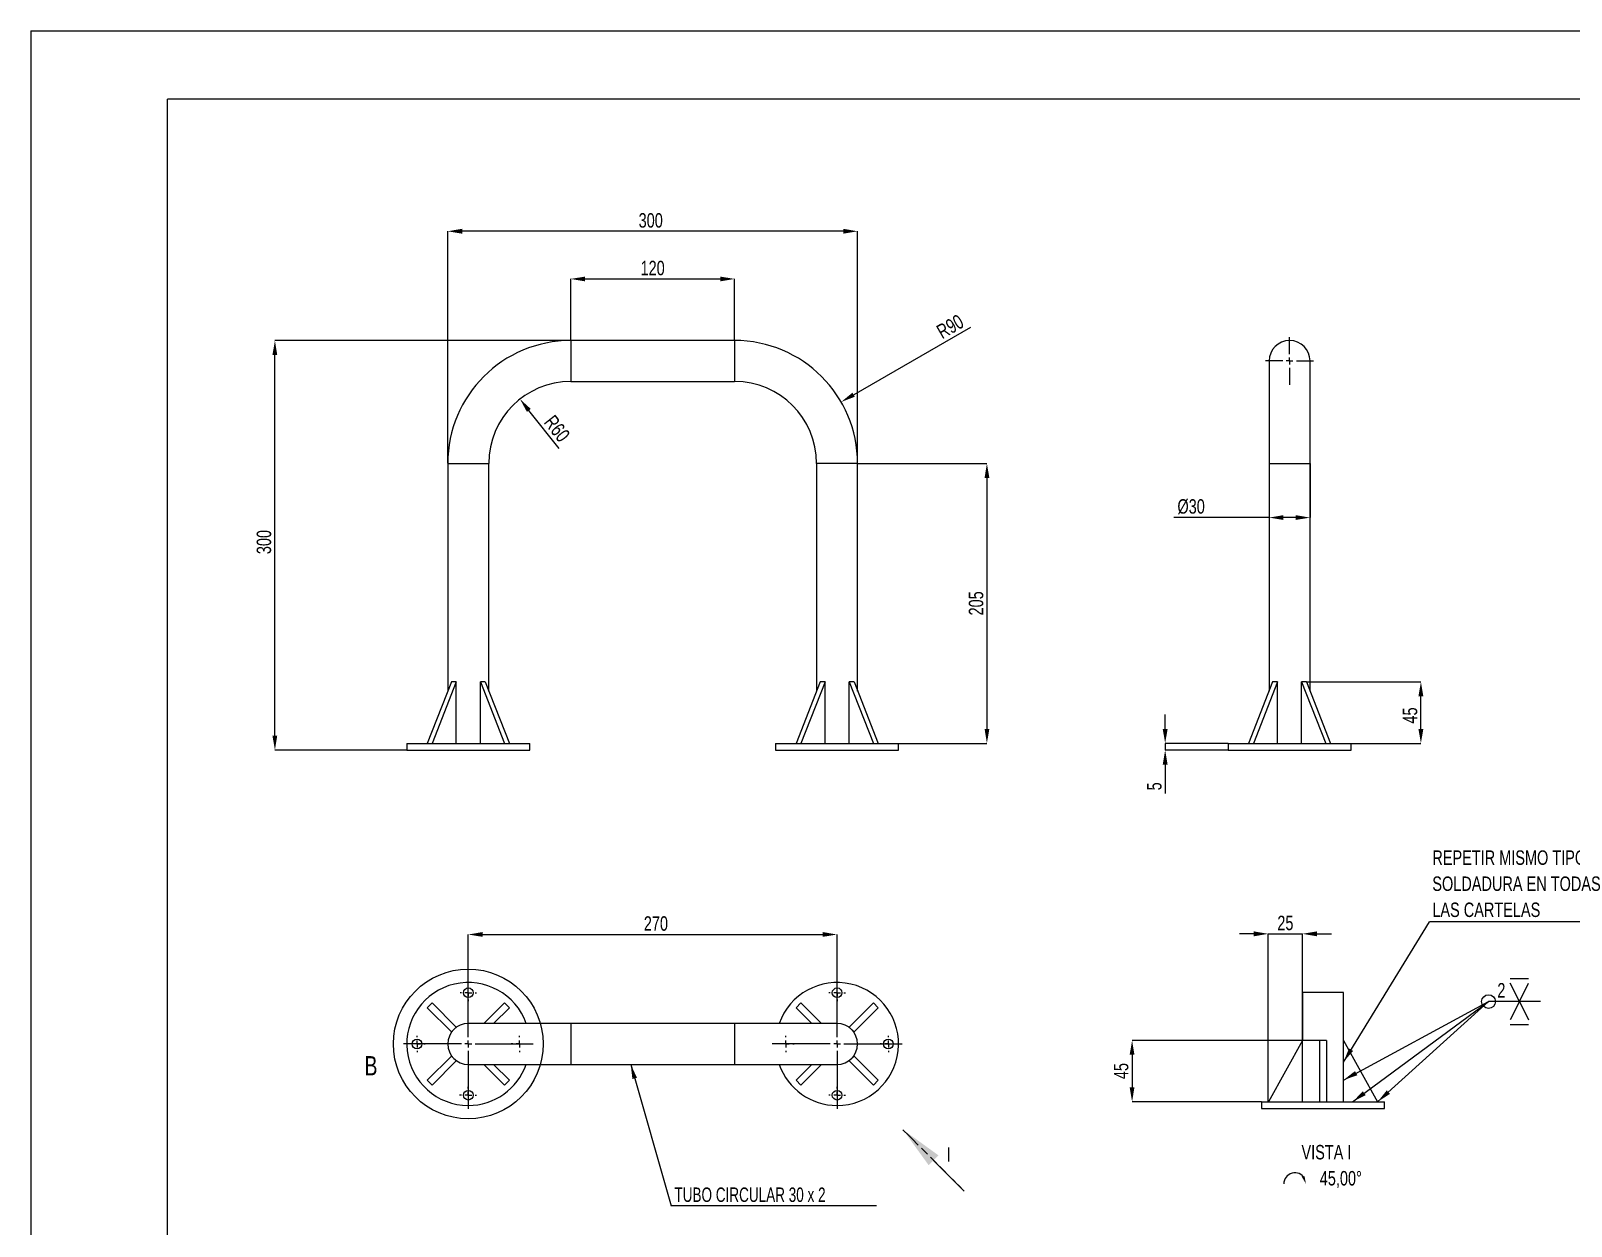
# Model space of a CAD drawing. Extents: x 0 to 14130, y 0 to 4063.
# Drawn here: x 0 to 1128, y 610 to 1485 of the extents above; entities that cross this region are included whole.
import ezdxf

# ---------------------------------------------------------------- set-up
doc = ezdxf.new("R2010")
doc.units = 0
doc.header["$LTSCALE"] = 5
doc.header["$PDSIZE"] = -1
doc.linetypes.add('HIDDEN', pattern=[1.905, 1.27, -0.635])
doc.linetypes.add('PHANTOM', pattern=[12.7, 6.35, -1.27, 1.27, -1.27, 1.27, -1.27])
doc.layers.get('0').update_dxf_attribs({"linetype": 'CONTINUOUS'})
doc.layers.get('Defpoints').update_dxf_attribs({"linetype": 'CONTINUOUS'})
doc.layers.add('FORMATO', color=7, linetype='CONTINUOUS')
doc.styles.add('SLDTEXTSTYLE1', font='TXT', dxfattribs={"width": 0.75})
doc.styles.add('SLDTEXTSTYLE3', font='TXT', dxfattribs={"width": 0.7})
doc.dimstyles.new('SLDDIMSTYLE0', dxfattribs={"dimtxt": 10.583333, "dimasz": 10.583333, "dimexe": 0, "dimexo": 0.0625, "dimgap": 2.645833, "dimtad": 1, "dimdec": 1, "dimrnd": 1e-09, "dimzin": 12, "dimdsep": 46, "dimtxsty": 'SLDTEXTSTYLE1', "dimsah": 1, "dimcen": 0, "dimadec": 0, "dimazin": 0, "dimtfac": 1, "dimtdec": 1, "dimtofl": 0, "dimtmove": 0, "dimatfit": 3, "dimfxl": 1, "dimtolj": 1, "dimtzin": 12, "dimarcsym": 0})
doc.dimstyles.new('SLDDIMSTYLE1', dxfattribs={"dimtxt": 10.583333, "dimasz": 10.583333, "dimexe": 0, "dimexo": 0.0625, "dimgap": 2.645833, "dimtad": 1, "dimdec": 1, "dimrnd": 1e-09, "dimzin": 12, "dimdsep": 46, "dimtxsty": 'SLDTEXTSTYLE1', "dimsah": 1, "dimcen": 0.09, "dimadec": 0, "dimazin": 0, "dimtfac": 1, "dimtdec": 1, "dimtofl": 0, "dimtmove": 0, "dimatfit": 3, "dimfxl": 1, "dimtolj": 1, "dimtzin": 12, "dimarcsym": 0})
doc.dimstyles.new('SLDDIMSTYLE2', dxfattribs={"dimtxt": 10.583333, "dimasz": 10.583333, "dimexe": 0, "dimexo": 0.0625, "dimgap": 2.645833, "dimtad": 1, "dimdec": 1, "dimrnd": 1e-09, "dimzin": 12, "dimdsep": 46, "dimtxsty": 'SLDTEXTSTYLE1', "dimsah": 1, "dimcen": 0, "dimadec": 0, "dimazin": 0, "dimtfac": 1, "dimtdec": 1, "dimtofl": 0, "dimtmove": 0, "dimatfit": 3, "dimfxl": 1, "dimtolj": 1, "dimtzin": 12, "dimarcsym": 0})
doc.dimstyles.new('SLDDIMSTYLE3', dxfattribs={"dimtxt": 10.583333, "dimasz": 10.583333, "dimexe": 0, "dimexo": 0.0625, "dimgap": 2.645833, "dimtad": 1, "dimdec": 1, "dimrnd": 1e-09, "dimzin": 12, "dimdsep": 46, "dimtxsty": 'SLDTEXTSTYLE1', "dimsah": 1, "dimcen": 0.09, "dimadec": 0, "dimazin": 0, "dimtfac": 1, "dimtdec": 1, "dimtmove": 0, "dimatfit": 0, "dimfxl": 1, "dimtolj": 1, "dimtzin": 12, "dimarcsym": 0})
doc.dimstyles.new('SLDDIMSTYLE4', dxfattribs={"dimtxt": 0.18, "dimasz": 10.583333, "dimexe": 0, "dimexo": 0.0625, "dimgap": 0, "dimtad": 0, "dimtih": 1, "dimtoh": 1, "dimdec": 0, "dimrnd": 1e-09, "dimzin": 0, "dimdsep": 46, "dimtxsty": 'Standard', "dimsah": 1, "dimcen": 0.09, "dimadec": 0, "dimazin": 0, "dimtfac": 10.583333, "dimtdec": 0, "dimtofl": 0, "dimtmove": 0, "dimatfit": 3, "dimfxl": 1, "dimtolj": 1, "dimtzin": 0, "dimarcsym": 0})

# ---------------------------------------------------------------- blocks, each defined once
blk = doc.blocks.new('_D')
at = {"layer": 'Defpoints', "color": 0, "transparency": 16777216}
for p in [(593.2, 1213.2), (515.2, 1168.2)]:
    blk.add_point(p, dxfattribs=at)
at = {"layer": 'FORMATO', "color": 0, "lineweight": -2, "transparency": 16777216}
blk.add_line((687.8, 1267.8), (602.4, 1218.5), dxfattribs=at)
at = {"layer": 'FORMATO', "color": 0, "transparency": 16777216}
blk.add_solid([(601.5, 1220), (603.2, 1217), (593.2, 1213.2)], dxfattribs=at)
at = {"layer": 'FORMATO', "color": 0, "transparency": 16777216, "insert": (673, 1268.4), "char_height": 10.58, "attachment_point": 5, "rotation": 30, "style": 'SLDTEXTSTYLE1'}
blk.add_mtext('\\A1;R90', dxfattribs=at)
blk = doc.blocks.new('_D_1')
at = {"layer": 'Defpoints', "color": 0, "transparency": 16777216}
for p in [(305.2, 1338.2), (305.2, 1168.2), (605.2, 1168.2)]:
    blk.add_point(p, dxfattribs=at)
at = {"layer": 'FORMATO', "color": 0, "lineweight": -2, "transparency": 16777216}
for p, q in [((305.2, 1168.3), (305.2, 1338.2)), ((594.7, 1338.2), (315.8, 1338.2)), ((605.2, 1168.3), (605.2, 1338.2))]:
    blk.add_line(p, q, dxfattribs=at)
at = {"layer": 'FORMATO', "color": 0, "transparency": 16777216}
for points in [[(315.8, 1340), (315.8, 1336.4), (305.2, 1338.2)], [(594.7, 1340), (594.7, 1336.4), (605.2, 1338.2)]]:
    blk.add_solid(points, dxfattribs=at)
at = {"layer": 'FORMATO', "color": 0, "transparency": 16777216, "insert": (453.8, 1346.1), "char_height": 10.58, "attachment_point": 5, "style": 'SLDTEXTSTYLE1'}
blk.add_mtext('\\A1;300', dxfattribs=at)
blk = doc.blocks.new('_D_2')
at = {"layer": 'Defpoints', "color": 0, "transparency": 16777216}
for p in [(358.1, 1215.3), (395.2, 1168.2)]:
    blk.add_point(p, dxfattribs=at)
at = {"layer": 'FORMATO', "color": 0, "lineweight": -2, "transparency": 16777216}
blk.add_line((386.8, 1179), (364.6, 1207), dxfattribs=at)
at = {"layer": 'FORMATO', "color": 0, "transparency": 16777216}
blk.add_solid([(366, 1208.1), (363.2, 1205.9), (358.1, 1215.3)], dxfattribs=at)
at = {"layer": 'FORMATO', "color": 0, "transparency": 16777216, "insert": (385.2, 1193.7), "char_height": 10.58, "attachment_point": 5, "rotation": 308.2859, "style": 'SLDTEXTSTYLE1'}
blk.add_mtext('\\A1;R60', dxfattribs=at)
blk = doc.blocks.new('_D_3')
at = {"layer": 'Defpoints', "color": 0, "transparency": 16777216}
for p in [(178.7, 1258.2), (395.2, 1258.2), (275.2, 958.2)]:
    blk.add_point(p, dxfattribs=at)
at = {"layer": 'FORMATO', "color": 0, "lineweight": -2, "transparency": 16777216}
for p, q in [((395.2, 1258.2), (178.7, 1258.2)), ((178.7, 968.8), (178.7, 1247.6)), ((275.2, 958.2), (178.7, 958.2))]:
    blk.add_line(p, q, dxfattribs=at)
at = {"layer": 'FORMATO', "color": 0, "transparency": 16777216}
for points in [[(176.9, 1247.6), (180.4, 1247.6), (178.7, 1258.2)], [(176.9, 968.8), (180.4, 968.8), (178.7, 958.2)]]:
    blk.add_solid(points, dxfattribs=at)
at = {"layer": 'FORMATO', "color": 0, "transparency": 16777216, "insert": (170.7, 1110.6), "char_height": 10.58, "attachment_point": 5, "rotation": 90, "style": 'SLDTEXTSTYLE1'}
blk.add_mtext('\\A1;300', dxfattribs=at)
blk = doc.blocks.new('_D_4')
at = {"layer": 'Defpoints', "color": 0, "transparency": 16777216}
for p in [(933.8, 1008.2), (1017.6, 1008.2), (948, 963.2)]:
    blk.add_point(p, dxfattribs=at)
at = {"layer": 'FORMATO', "color": 0, "lineweight": -2, "transparency": 16777216}
for p, q in [((933.9, 1008.2), (1017.6, 1008.2)), ((1017.6, 973.8), (1017.6, 997.6)), ((948, 963.2), (1017.6, 963.2))]:
    blk.add_line(p, q, dxfattribs=at)
at = {"layer": 'FORMATO', "color": 0, "transparency": 16777216}
for points in [[(1015.8, 997.6), (1019.4, 997.6), (1017.6, 1008.2)], [(1015.8, 973.8), (1019.4, 973.8), (1017.6, 963.2)]]:
    blk.add_solid(points, dxfattribs=at)
at = {"layer": 'FORMATO', "color": 0, "transparency": 16777216, "insert": (1009.7, 983.6), "char_height": 10.58, "attachment_point": 5, "rotation": 90, "style": 'SLDTEXTSTYLE1'}
blk.add_mtext('\\A1;45', dxfattribs=at)
blk = doc.blocks.new('_D_5')
at = {"layer": 'Defpoints', "color": 0, "transparency": 16777216}
for p in [(906.5, 1168.2), (936.5, 1168.2), (906.5, 1128.5)]:
    blk.add_point(p, dxfattribs=at)
at = {"layer": 'FORMATO', "color": 0, "lineweight": -2, "transparency": 16777216}
for p, q in [((906.5, 1168.1), (906.5, 1128.5)), ((936.5, 1168.1), (936.5, 1128.5)), ((906.5, 1128.5), (836.8, 1128.5)), ((925.9, 1128.5), (917, 1128.5))]:
    blk.add_line(p, q, dxfattribs=at)
at = {"layer": 'FORMATO', "color": 0, "transparency": 16777216}
for points in [[(917, 1130.3), (917, 1126.8), (906.5, 1128.5)], [(925.9, 1130.3), (925.9, 1126.8), (936.5, 1128.5)]]:
    blk.add_solid(points, dxfattribs=at)
at = {"layer": 'FORMATO', "color": 0, "transparency": 16777216, "insert": (849.4, 1136.5), "char_height": 10.58, "attachment_point": 5, "style": 'SLDTEXTSTYLE1'}
blk.add_mtext('\\A1;%%c30', dxfattribs=at)
blk = doc.blocks.new('_D_6')
at = {"layer": 'Defpoints', "color": 0, "transparency": 16777216}
for p in [(876.5, 963.2), (830.4, 958.2), (876.5, 958.2)]:
    blk.add_point(p, dxfattribs=at)
at = {"layer": 'FORMATO', "color": 0, "lineweight": -2, "transparency": 16777216}
for p, q in [((830.4, 973.8), (830.4, 984.4)), ((876.4, 963.2), (830.4, 963.2)), ((830.4, 963.2), (830.4, 958.2)), ((876.4, 958.2), (830.4, 958.2)), ((830.4, 947.6), (830.4, 926.4))]:
    blk.add_line(p, q, dxfattribs=at)
at = {"layer": 'FORMATO', "color": 0, "transparency": 16777216}
for points in [[(828.6, 973.8), (832.2, 973.8), (830.4, 963.2)], [(828.6, 947.6), (832.2, 947.6), (830.4, 958.2)]]:
    blk.add_solid(points, dxfattribs=at)
at = {"layer": 'FORMATO', "color": 0, "transparency": 16777216, "insert": (822.5, 931.7), "char_height": 10.58, "attachment_point": 5, "rotation": 90, "style": 'SLDTEXTSTYLE1'}
blk.add_mtext('\\A1;5', dxfattribs=at)
blk = doc.blocks.new('SW_CENTERMARKSYMBOL_0')
at = {"layer": 'FORMATO', "color": 0}
for p, q in [((0, 5), (0, 17.5)), ((-5, 0), (-17.5, 0)), ((0, 0), (-2.5, 0)), ((0, 0), (0, 2.5)), ((0, 0), (0, -2.5)), ((0, 0), (2.5, 0)), ((5, 0), (17.5, 0)), ((0, -5), (0, -17.5))]:
    blk.add_line(p, q, dxfattribs=at)
blk = doc.blocks.new('_D_7')
at = {"layer": 'Defpoints', "color": 0, "transparency": 16777216}
for p in [(590.2, 823.2), (320.2, 790.5), (590.2, 790.5)]:
    blk.add_point(p, dxfattribs=at)
at = {"layer": 'FORMATO', "color": 0, "lineweight": -2, "transparency": 16777216}
for p, q in [((320.2, 790.6), (320.2, 823.2)), ((330.8, 823.2), (579.7, 823.2)), ((590.2, 790.6), (590.2, 823.2))]:
    blk.add_line(p, q, dxfattribs=at)
at = {"layer": 'FORMATO', "color": 0, "transparency": 16777216}
for points in [[(330.8, 825), (330.8, 821.5), (320.2, 823.2)], [(579.7, 825), (579.7, 821.5), (590.2, 823.2)]]:
    blk.add_solid(points, dxfattribs=at)
at = {"layer": 'FORMATO', "color": 0, "transparency": 16777216, "insert": (457.6, 831.2), "char_height": 10.58, "attachment_point": 5, "style": 'SLDTEXTSTYLE1'}
blk.add_mtext('\\A1;270', dxfattribs=at)
blk = doc.blocks.new('SW_NOTE_0_13')
at = {"layer": 'FORMATO', "color": 0}
blk.add_line((150.3, 0), (0, 0), dxfattribs=at)
at = {"layer": 'FORMATO', "color": 0, "insert": (2.5, 13.5), "char_height": 10.583, "attachment_point": 1, "style": 'SLDTEXTSTYLE3'}
blk.add_mtext('TUBO CIRCULAR 30 x 2', dxfattribs=at)
blk = doc.blocks.new('SW_CENTERMARKSYMBOL_1')
at = {"layer": 'FORMATO', "color": 0}
for p, q in [((-5, 0), (-6.4, 0)), ((0, 0), (-2.5, 0)), ((0, 5), (0, 6)), ((0, 0), (0, 2.5)), ((0, 0), (0, -2.5)), ((0, 0), (2.5, 0)), ((5, 0), (6, 0)), ((0, -5), (0, -6.1))]:
    blk.add_line(p, q, dxfattribs=at)
blk = doc.blocks.new('SW_CENTERMARKSYMBOL_2')
at = {"layer": 'FORMATO', "color": 0}
for p, q in [((-5, 0), (-6.05, 0)), ((0, 0), (-2.5, 0)), ((0, 5), (0, 6.05)), ((0, 0), (0, 2.5)), ((0, 0), (0, -2.5)), ((0, 0), (2.5, 0)), ((5, 0), (6.05, 0)), ((0, -5), (0, -6.05))]:
    blk.add_line(p, q, dxfattribs=at)
blk = doc.blocks.new('SW_CENTERMARKSYMBOL_3')
at = {"layer": 'FORMATO', "color": 0}
for p, q in [((-5, 0), (-6.05, 0)), ((0, 0), (-2.5, 0)), ((0, 5), (0, 6.05)), ((0, 0), (0, 2.5)), ((0, 0), (0, -2.5)), ((0, 0), (2.5, 0)), ((5, 0), (6.05, 0)), ((0, -5), (0, -6.05))]:
    blk.add_line(p, q, dxfattribs=at)
blk = doc.blocks.new('SW_CENTERMARKSYMBOL_4')
at = {"layer": 'FORMATO', "color": 0}
for p, q in [((-5, 0), (-6.05, 0)), ((0, 0), (-2.5, 0)), ((0, 5), (0, 6.05)), ((0, 0), (0, 2.5)), ((0, 0), (0, -2.5)), ((0, 0), (2.5, 0)), ((5, 0), (6.05, 0)), ((0, -5), (0, -6.05))]:
    blk.add_line(p, q, dxfattribs=at)
blk = doc.blocks.new('SW_CENTERMARKSYMBOL_5')
at = {"layer": 'FORMATO', "color": 0}
for p, q in [((-5, 0), (-6.05, 0)), ((0, 0), (-2.5, 0)), ((0, 5), (0, 6.05)), ((0, 0), (0, 2.5)), ((0, 0), (0, -2.5)), ((0, 0), (2.5, 0)), ((5, 0), (6.05, 0)), ((0, -5), (0, -6.05))]:
    blk.add_line(p, q, dxfattribs=at)
blk = doc.blocks.new('SW_CENTERMARKSYMBOL_6')
at = {"layer": 'FORMATO', "color": 0}
for p, q in [((-5, 0), (-6.05, 0)), ((0, 0), (-2.5, 0)), ((0, 5), (0, 6.05)), ((0, 0), (0, 2.5)), ((0, 0), (0, -2.5)), ((0, 0), (2.5, 0)), ((5, 0), (6.05, 0)), ((0, -5), (0, -6.05))]:
    blk.add_line(p, q, dxfattribs=at)
blk = doc.blocks.new('SW_CENTERMARKSYMBOL_7')
at = {"layer": 'FORMATO', "color": 0}
for p, q in [((0, 5), (0, 47.5)), ((-5, 0), (-47.5, 0)), ((0, 0), (-2.5, 0)), ((0, 0), (0, 2.5)), ((0, 0), (0, -2.5)), ((0, 0), (2.5, 0)), ((5, 0), (47.5, 0)), ((0, -5), (0, -47.5))]:
    blk.add_line(p, q, dxfattribs=at)
blk = doc.blocks.new('SW_CENTERMARKSYMBOL_8')
at = {"layer": 'FORMATO', "color": 0}
for p, q in [((0, 5), (0, 47.5)), ((-5, 0), (-47.5, 0)), ((0, 0), (-2.5, 0)), ((0, 0), (0, 2.5)), ((0, 0), (0, -2.5)), ((0, 0), (2.5, 0)), ((5, 0), (47.5, 0)), ((0, -5), (0, -47.5))]:
    blk.add_line(p, q, dxfattribs=at)
blk = doc.blocks.new('SW_CENTERMARKSYMBOL_9')
at = {"layer": 'FORMATO', "color": 0}
for p, q in [((-5, 0), (-6.05, 0)), ((0, 0), (-2.5, 0)), ((0, 5), (0, 6.05)), ((0, 0), (0, 2.5)), ((0, 0), (0, -2.5)), ((0, 0), (2.5, 0)), ((5, 0), (6.05, 0)), ((0, -5), (0, -6.05))]:
    blk.add_line(p, q, dxfattribs=at)
blk = doc.blocks.new('SW_CENTERMARKSYMBOL_10')
at = {"layer": 'FORMATO', "color": 0}
for p, q in [((-5, 0), (-6.05, 0)), ((0, 0), (-2.5, 0)), ((0, 5), (0, 6.05)), ((0, 0), (0, 2.5)), ((0, 0), (0, -2.5)), ((0, 0), (2.5, 0)), ((5, 0), (6.05, 0)), ((0, -5), (0, -6.05))]:
    blk.add_line(p, q, dxfattribs=at)
blk = doc.blocks.new('SW_PROJECTIONARROW_0')
at = {"color": 0, "linetype": 'HIDDEN'}
blk.add_line((949.9, 459.6), (905, 504.5), dxfattribs=at)
blk.add_line((949.9, 459.6), (905, 504.5), dxfattribs=at)
at = {"color": 0, "linetype": 'PHANTOM'}
blk.add_line((949.9, 459.6), (905, 504.5), dxfattribs=at)
at = {"color": 0, "linetype": 'Continuous'}
blk.add_solid([(905, 504.5), (923.8, 478.5), (931, 485.7)], dxfattribs=at)
blk.add_solid([(905, 504.5), (923.8, 478.5), (931, 485.7)], dxfattribs=at)
at = {"color": 0, "linetype": 'Continuous', "insert": (936.9, 491.6), "char_height": 10.6, "attachment_point": 1, "style": 'SLDTEXTSTYLE1'}
blk.add_mtext('I', dxfattribs=at)
blk.add_mtext('I', dxfattribs=at)
blk = doc.blocks.new('_D_13')
at = {"layer": 'Defpoints', "color": 0, "transparency": 16777216}
for p in [(943.4, 745.7), (806.2, 700.7), (900.9, 700.7)]:
    blk.add_point(p, dxfattribs=at)
at = {"layer": 'FORMATO', "color": 0, "lineweight": -2, "transparency": 16777216}
for p, q in [((943.4, 745.7), (806.2, 745.7)), ((806.2, 735.1), (806.2, 711.3)), ((900.9, 700.7), (806.2, 700.7))]:
    blk.add_line(p, q, dxfattribs=at)
at = {"layer": 'FORMATO', "color": 0, "transparency": 16777216}
for points in [[(804.4, 735.1), (807.9, 735.1), (806.2, 745.7)], [(804.4, 711.3), (807.9, 711.3), (806.2, 700.7)]]:
    blk.add_solid(points, dxfattribs=at)
at = {"layer": 'FORMATO', "color": 0, "transparency": 16777216, "insert": (798.2, 723.2), "char_height": 10.58, "attachment_point": 5, "rotation": 90, "style": 'SLDTEXTSTYLE1'}
blk.add_mtext('\\A1;45', dxfattribs=at)
blk = doc.blocks.new('_D_14')
at = {"layer": 'Defpoints', "color": 0, "transparency": 16777216}
for p in [(930.9, 823.7), (930.9, 745.7), (905.9, 700.7)]:
    blk.add_point(p, dxfattribs=at)
at = {"layer": 'FORMATO', "color": 0, "lineweight": -2, "transparency": 16777216}
for p, q in [((895.3, 823.7), (884.8, 823.7)), ((905.9, 700.8), (905.9, 823.7)), ((905.9, 823.7), (930.9, 823.7)), ((930.9, 745.8), (930.9, 823.7)), ((941.5, 823.7), (952.1, 823.7))]:
    blk.add_line(p, q, dxfattribs=at)
at = {"layer": 'FORMATO', "color": 0, "transparency": 16777216}
for points in [[(895.3, 825.5), (895.3, 821.9), (905.9, 823.7)], [(941.5, 825.5), (941.5, 821.9), (930.9, 823.7)]]:
    blk.add_solid(points, dxfattribs=at)
at = {"layer": 'FORMATO', "color": 0, "transparency": 16777216, "insert": (918.4, 831.6), "char_height": 10.58, "attachment_point": 5, "style": 'SLDTEXTSTYLE1'}
blk.add_mtext('\\A1;25', dxfattribs=at)
blk = doc.blocks.new('SW_SYMBOL_VIEW_CLKWISE')
at = {"layer": 'FORMATO', "color": 0}
blk.add_arc((3000, 1000), 3000, 30, 180, dxfattribs=at)
blk.add_solid([(6000, 1000), (5600, 3000), (4800, 3000)], dxfattribs=at)
blk = doc.blocks.new('SW_NOTE_0_15')
at = {"layer": 'FORMATO', "color": 0, "xscale": 0.0027037109375, "yscale": 0.0027037109375, "zscale": 0.0027037109375}
blk.add_blockref('SW_SYMBOL_VIEW_CLKWISE', (-9.5, -17.6), dxfattribs=at)
at = {"layer": 'FORMATO', "color": 0, "char_height": 10.58, "attachment_point": 2, "style": 'SLDTEXTSTYLE1'}
for s, insert in [('VISTA I', (21.7, 13.6)), ('45,00°', (32.2, -5.5))]:
    blk.add_mtext(s, dxfattribs=dict(at, insert=insert))
blk = doc.blocks.new('SW_NOTE_0_16')
at = {"layer": 'FORMATO', "color": 0}
blk.add_line((157.3, 0), (0, 0), dxfattribs=at)
at = {"layer": 'FORMATO', "color": 0, "char_height": 10.583, "attachment_point": 1, "style": 'SLDTEXTSTYLE1'}
for s, insert in [('REPETIR MISMO TIPO DE', (2, 52.2)), ('SOLDADURA EN TODAS', (2, 33.1)), ('LAS CARTELAS', (2, 14))]:
    blk.add_mtext(s, dxfattribs=dict(at, insert=insert))
blk = doc.blocks.new('SW_SYMBOL_WELD_BUSV')
at = {"layer": 'FORMATO', "color": 0}
for q in [(0, 5000), (5000, 5000)]:
    blk.add_line((2500, 0), q, dxfattribs=at)
blk = doc.blocks.new('SW_SYMBOL_WLDSI_FLT')
at = {"layer": 'FORMATO', "color": 0}
blk.add_line((0, 0), (5000, 0), dxfattribs=at)
blk = doc.blocks.new('SW_WELDSYMBOL_1')
at = {"layer": 'FORMATO', "color": 0}
blk.add_line((38.1, 0), (0, 0), dxfattribs=at)
blk.add_circle((0, 0), 5.07, dxfattribs=at)
at = {"layer": 'FORMATO', "color": 0, "xscale": 0.0027037109375, "yscale": 0.0027037109375, "zscale": 0.0027037109375}
for name, p in [('SW_SYMBOL_WLDSI_FLT', (15.8, 17)), ('SW_SYMBOL_WELD_BUSV', (15.8, 0.1))]:
    blk.add_blockref(name, p, dxfattribs=at)
at = {"layer": 'FORMATO', "color": 0, "extrusion": (0, 0, -1), "xscale": 0.0027037109375, "yscale": 0.0027037109375, "zscale": 0.0027037109375, "rotation": 180}
for name, p in [('SW_SYMBOL_WELD_BUSV', (-15.8, 0.1)), ('SW_SYMBOL_WLDSI_FLT', (-15.8, -16.8))]:
    blk.add_blockref(name, p, dxfattribs=at)
at = {"layer": 'FORMATO', "color": 0, "insert": (6.4, 13.6), "char_height": 10.6, "attachment_point": 1, "style": 'SLDTEXTSTYLE1'}
blk.add_mtext('2', dxfattribs=at)
blk = doc.blocks.new('*D59')
at = {"layer": 'Defpoints', "color": 0, "transparency": 16777216}
for p in [(515.2, 1303.3), (395.2, 1258.2), (515.2, 1258.2)]:
    blk.add_point(p, dxfattribs=at)
at = {"layer": 'FORMATO', "color": 0, "lineweight": -2, "transparency": 16777216}
for p, q in [((395.2, 1258.3), (395.2, 1303.3)), ((405.8, 1303.3), (504.7, 1303.3)), ((515.2, 1258.3), (515.2, 1303.3))]:
    blk.add_line(p, q, dxfattribs=at)
at = {"layer": 'FORMATO', "color": 0, "transparency": 16777216}
for points in [[(405.8, 1305), (405.8, 1301.5), (395.2, 1303.3)], [(504.7, 1305), (504.7, 1301.5), (515.2, 1303.3)]]:
    blk.add_solid(points, dxfattribs=at)
at = {"layer": 'FORMATO', "color": 0, "transparency": 16777216, "insert": (455.2, 1311.2), "char_height": 10.58, "attachment_point": 5, "style": 'SLDTEXTSTYLE1'}
blk.add_mtext('\\A1;120', dxfattribs=at)
blk = doc.blocks.new('*D60')
at = {"layer": 'Defpoints', "color": 0, "transparency": 16777216}
for p in [(605.2, 1168.2), (635.2, 963.2), (699.9, 963.2)]:
    blk.add_point(p, dxfattribs=at)
at = {"layer": 'FORMATO', "color": 0, "lineweight": -2, "transparency": 16777216}
for p, q in [((605.3, 1168.2), (699.9, 1168.2)), ((699.9, 1157.6), (699.9, 973.8)), ((635.3, 963.2), (699.9, 963.2))]:
    blk.add_line(p, q, dxfattribs=at)
at = {"layer": 'FORMATO', "color": 0, "transparency": 16777216}
for points in [[(698.2, 1157.6), (701.7, 1157.6), (699.9, 1168.2)], [(698.2, 973.8), (701.7, 973.8), (699.9, 963.2)]]:
    blk.add_solid(points, dxfattribs=at)
at = {"layer": 'FORMATO', "color": 0, "transparency": 16777216, "insert": (692, 1065.7), "char_height": 10.58, "attachment_point": 5, "rotation": 90, "style": 'SLDTEXTSTYLE1'}
blk.add_mtext('\\A1;205', dxfattribs=at)

msp = doc.modelspace()

# ---------------------------------------------------------------- linework, layer by layer
at = {"color": 7, "linetype": 'Continuous'}
for p, q in [((0, 1485), (2100, 1485)), ((0, 1485), (0, -0.006746)), ((2050, 1435), (100, 1435)), ((100, 50), (100, 1435)), ((515.248917, 1258.198494), (395.248917, 1258.198494)), ((395.248917, 1258.198494), (395.248917, 1243.198494)), ((515.248917, 1258.198494), (515.248917, 1243.198494)), ((395.248917, 1243.198494), (395.248917, 1228.198494)), ((515.248917, 1243.198494), (515.248917, 1228.198494)), ((906.457368, 1243.198494), (906.457368, 1168.198494)), ((936.457368, 1168.198494), (936.457368, 1243.198494)), ((395.248917, 1228.198494), (515.248917, 1228.198494)), ((305.248917, 1168.198494), (305.248917, 1001.514727)), ((305.248917, 1168.198494), (320.248917, 1168.198494)), ((320.248917, 1168.198494), (335.248917, 1168.198494)), ((335.248917, 1001.514727), (335.248917, 1168.198494)), ((575.248917, 1168.198494), (575.248917, 1001.514727)), ((590.248917, 1168.198494), (575.248917, 1168.198494)), ((605.248917, 1168.198494), (590.248917, 1168.198494)), ((605.248917, 1001.514727), (605.248917, 1168.198494)), ((906.457368, 1168.198494), (906.457368, 1001.514727)), ((906.457368, 1168.198494), (936.457368, 1168.198494)), ((936.457368, 1001.514727), (936.457368, 1168.198494)), ((307.874549, 1008.198494), (290.196879, 963.198494)), ((311.410083, 1008.198494), (293.732413, 963.198494)), ((311.410083, 1008.198494), (307.874549, 1008.198494)), ((311.410083, 963.198494), (311.410083, 1008.198494)), ((332.623286, 1008.198494), (329.087752, 1008.198494)), ((329.087752, 1008.198494), (346.765422, 963.198494)), ((329.087752, 963.198494), (329.087752, 1008.198494)), ((332.623286, 1008.198494), (350.300956, 963.198494)), ((577.874549, 1008.198494), (560.196879, 963.198494)), ((581.410083, 1008.198494), (563.732413, 963.198494)), ((581.410083, 1008.198494), (577.874549, 1008.198494)), ((581.410083, 963.198494), (581.410083, 1008.198494)), ((602.623286, 1008.198494), (599.087752, 1008.198494)), ((599.087752, 1008.198494), (616.765422, 963.198494)), ((599.087752, 963.198494), (599.087752, 1008.198494)), ((602.623286, 1008.198494), (620.300956, 963.198494)), ((909.082999, 1008.198494), (891.40533, 963.198494)), ((912.618533, 1008.198494), (894.940863, 963.198494)), ((912.618533, 1008.198494), (909.082999, 1008.198494)), ((912.618533, 963.198494), (912.618533, 1008.198494)), ((933.831736, 1008.198494), (930.296203, 1008.198494)), ((930.296203, 1008.198494), (947.973872, 963.198494)), ((930.296203, 963.198494), (930.296203, 1008.198494)), ((933.831736, 1008.198494), (951.509406, 963.198494)), ((275.248917, 963.198494), (275.248917, 958.198494)), ((275.248917, 963.198494), (320.248917, 963.198494)), ((320.248917, 963.198494), (365.248917, 963.198494)), ((365.248917, 958.198494), (365.248917, 963.198494)), ((545.248917, 963.198494), (545.248917, 958.198494)), ((545.248917, 963.198494), (590.248917, 963.198494)), ((590.248917, 963.198494), (635.248917, 963.198494)), ((635.248917, 958.198494), (635.248917, 963.198494)), ((876.457368, 963.198494), (876.457368, 958.198494)), ((876.457368, 963.198494), (966.457368, 963.198494)), ((966.457368, 958.198494), (966.457368, 963.198494)), ((275.248917, 958.198494), (320.248917, 958.198494)), ((320.248917, 958.198494), (365.248917, 958.198494)), ((545.248917, 958.198494), (590.248917, 958.198494)), ((590.248917, 958.198494), (635.248917, 958.198494)), ((876.457368, 958.198494), (966.457368, 958.198494)), ((930.922452, 780.695277), (930.922452, 745.695266)), ((960.922453, 780.695277), (930.922452, 780.695277)), ((960.922453, 745.695266), (960.922453, 780.695277)), ((290.196879, 769.560791), (293.732413, 773.096325)), ((307.874549, 751.883122), (290.196879, 769.560791)), ((311.410083, 755.418656), (293.732413, 773.096325)), ((331.713383, 758.044287), (346.765422, 773.096325)), ((338.784451, 758.044287), (350.300956, 769.560791)), ((346.765422, 773.096325), (350.300956, 769.560791)), ((560.196879, 769.560791), (563.732413, 773.096325)), ((571.713383, 758.044287), (560.196879, 769.560791)), ((578.784451, 758.044287), (563.732413, 773.096325)), ((599.087752, 755.418656), (616.765422, 773.096325)), ((602.623286, 751.883122), (620.300956, 769.560791)), ((616.765422, 773.096325), (620.300956, 769.560791)), ((395.248917, 758.044287), (320.248917, 758.044287)), ((515.248917, 758.044287), (395.248917, 758.044287)), ((395.248917, 758.044287), (395.248917, 728.044287)), ((590.248917, 758.044287), (515.248917, 758.044287)), ((515.248917, 758.044287), (515.248917, 728.044287)), ((307.874549, 751.883122), (311.410083, 755.418656)), ((599.087752, 755.418656), (602.623286, 751.883122)), ((930.922452, 745.695266), (905.922446, 700.695264)), ((930.922452, 700.695264), (930.922452, 745.695266)), ((948.42245, 745.695266), (943.422455, 745.695266)), ((943.422455, 745.695266), (943.422455, 700.695264)), ((948.42245, 745.695266), (948.42245, 700.695264)), ((960.922453, 700.695264), (960.922453, 745.695266)), ((960.922453, 745.695266), (985.922459, 700.695264)), ((307.874549, 734.205452), (290.196879, 716.527783)), ((311.410083, 730.669919), (307.874549, 734.205452)), ((602.623286, 734.205452), (599.087752, 730.669919)), ((602.623286, 734.205452), (620.300956, 716.527783)), ((311.410083, 730.669919), (293.732413, 712.992249)), ((320.248917, 728.044287), (395.248917, 728.044287)), ((331.713383, 728.044287), (346.765422, 712.992249)), ((338.784451, 728.044287), (350.300956, 716.527783)), ((395.248917, 728.044287), (515.248917, 728.044287)), ((515.248917, 728.044287), (590.248917, 728.044287)), ((571.713383, 728.044287), (560.196879, 716.527783)), ((578.784451, 728.044287), (563.732413, 712.992249)), ((599.087752, 730.669919), (616.765422, 712.992249)), ((293.732413, 712.992249), (290.196879, 716.527783)), ((350.300956, 716.527783), (346.765422, 712.992249)), ((563.732413, 712.992249), (560.196879, 716.527783)), ((620.300956, 716.527783), (616.765422, 712.992249)), ((900.922451, 700.695264), (900.922451, 695.695269)), ((900.922451, 700.695264), (914.102647, 700.695264)), ((914.102647, 700.695264), (990.922454, 700.695264)), ((990.922454, 695.695269), (990.922454, 700.695264)), ((900.922451, 695.695269), (914.102647, 695.695269)), ((914.102647, 695.695269), (990.922454, 695.695269))]:
    msp.add_line(p, q, dxfattribs=at)
for centre, radius in [((320.248917, 743.044287), 54.802494), ((320.248917, 780.544287), 3.55), ((590.248917, 780.544287), 3.55), ((282.748917, 743.044287), 3.55), ((627.748917, 743.044287), 3.55), ((320.248917, 705.544287), 3.55), ((590.248917, 705.544287), 3.55)]:
    msp.add_circle(centre, radius, dxfattribs=at)
for centre, radius, start, end in [((395.248917, 1168.198494), 90, 90, 180), ((515.248917, 1168.198494), 90, 0, 90), ((921.457368, 1243.198494), 15, 0, 180), ((395.248917, 1168.198494), 60, 90, 180), ((515.248917, 1168.198494), 60, 0, 90), ((320.248917, 743.044287), 45, 19.471220634, 270), ((590.248917, 743.044287), 45, 270, 160.528779366), ((320.248917, 743.044287), 15, 90, 270), ((590.248917, 743.044287), 15, 270, 90), ((320.248917, 743.044287), 45, 270, 340.528779366), ((590.248917, 743.044287), 45, 199.471220634, 270)]:
    msp.add_arc(centre, radius, start, end, dxfattribs=at)

# ---------------------------------------------------------------- block references
msp.add_blockref('SW_PROJECTIONARROW_0', (-266.529302, 175.776213), dxfattribs=at)
at = {"layer": 'FORMATO', "color": 7}
for name, p in [('SW_CENTERMARKSYMBOL_0', (921.457368, 1243.198494)), ('SW_NOTE_0_16', (1023.96122, 832.613037)), ('SW_CENTERMARKSYMBOL_7', (320.248917, 743.044287)), ('SW_CENTERMARKSYMBOL_8', (590.248917, 743.044287)), ('SW_WELDSYMBOL_1', (1067.156208, 774.072944)), ('SW_CENTERMARKSYMBOL_2', (320.248917, 780.544287)), ('SW_CENTERMARKSYMBOL_6', (590.248917, 780.544287)), ('SW_CENTERMARKSYMBOL_10', (282.748917, 743.044287)), ('SW_CENTERMARKSYMBOL_3', (357.748917, 743.044287)), ('SW_CENTERMARKSYMBOL_5', (552.748917, 743.044287)), ('SW_CENTERMARKSYMBOL_9', (627.748917, 743.044287)), ('SW_CENTERMARKSYMBOL_1', (320.248917, 705.544287)), ('SW_CENTERMARKSYMBOL_4', (590.248917, 705.544287)), ('SW_NOTE_0_13', (468.665776, 624.450216))]:
    msp.add_blockref(name, p, dxfattribs=at)
at = {"layer": 'FORMATO'}
msp.add_blockref('SW_NOTE_0_15', (926.760969, 655.507747), dxfattribs=at)

# ---------------------------------------------------------------- texts
at = {"color": 7, "linetype": 'Continuous', "insert": (244.331202, 734.154539), "char_height": 14.111111, "attachment_point": 1, "style": 'SLDTEXTSTYLE1'}
msp.add_mtext('B', dxfattribs=at)

# ---------------------------------------------------------------- dimensions: what is measured, and where the dimension line sits
at = {"layer": 'FORMATO', "color": 7}
for base, p1, p2, dimstyle, picture, middle in [((305.248917, 1338.198494), (605.248917, 1168.198494), (305.248917, 1168.198494), 'SLDDIMSTYLE1', '_D_1', (453.834465, 1338.198494)), ((590.248917, 823.241259), (320.248917, 790.544287), (590.248917, 790.544287), 'SLDDIMSTYLE1', '_D_7', (457.626332, 823.241259)), ((930.922452, 823.705587), (905.922452, 700.69527), (930.922452, 745.69527), 'SLDDIMSTYLE3', '_D_14', (918.422452, 823.705587))]:
    dim = msp.add_linear_dim(base=base, p1=p1, p2=p2, dimstyle=dimstyle, dxfattribs=at)
    dim.commit()
    dim.dimension.update_dxf_attribs({"geometry": picture, "text_midpoint": middle, "dimtype": 160})
dim = msp.add_linear_dim(base=(515.248917, 1303.269092), p1=(395.248917, 1258.198494), p2=(515.248917, 1258.198494), dimstyle='SLDDIMSTYLE1', dxfattribs=at)
dim.commit()
dim.dimension.update_dxf_attribs({"geometry": '*D59', "text_midpoint": (455.248917, 1311.206592)})
for center, mpoint, dimstyle, picture, middle in [((515.248917, 1168.198494), (593.191204, 1213.198494), 'SLDDIMSTYLE0', '_D', (676.937844, 1261.549639)), ((395.248917, 1168.198494), (358.073748, 1215.294213), 'SLDDIMSTYLE2', '_D_2', (378.9751, 1188.815135))]:
    dim = msp.add_radius_dim(center=center, mpoint=mpoint, dimstyle=dimstyle, dxfattribs=at)
    dim.commit()
    dim.dimension.update_dxf_attribs({"geometry": picture, "text_midpoint": middle, "dimtype": 164})
for base, p1, p2, dimstyle, picture, middle in [((178.675294, 1258.198494), (275.248917, 958.198494), (395.248917, 1258.198494), 'SLDDIMSTYLE1', '_D_3', (178.675294, 1110.568867)), ((1017.596606, 1008.198494), (947.973872, 963.198494), (933.831736, 1008.198494), 'SLDDIMSTYLE3', '_D_4', (1017.596606, 983.570665)), ((830.412054, 958.198494), (876.457368, 963.198494), (876.457368, 958.198494), 'SLDDIMSTYLE3', '_D_6', (830.412054, 931.74016)), ((806.153522, 700.69527), (943.422452, 745.69527), (900.922452, 700.69527), 'SLDDIMSTYLE3', '_D_13', (806.153522, 723.19527))]:
    dim = msp.add_linear_dim(base=base, p1=p1, p2=p2, angle=90, dimstyle=dimstyle, dxfattribs=at)
    dim.commit()
    dim.dimension.update_dxf_attribs({"geometry": picture, "text_midpoint": middle, "dimtype": 160})
dim = msp.add_linear_dim(base=(699.938853, 963.198494), p1=(605.248917, 1168.198494), p2=(635.248917, 963.198494), angle=90, dimstyle='SLDDIMSTYLE1', dxfattribs=at)
dim.commit()
dim.dimension.update_dxf_attribs({"geometry": '*D60', "text_midpoint": (692.001353, 1065.698494)})
dim = msp.add_linear_dim(base=(906.457368, 1128.529677), p1=(936.457368, 1168.198494), p2=(906.457368, 1168.198494), text='%%c<>', dimstyle='SLDDIMSTYLE1', dxfattribs=at)
dim.commit()
dim.dimension.update_dxf_attribs({"geometry": '_D_5', "text_midpoint": (849.410328, 1128.529677), "dimtype": 160})

# ---------------------------------------------------------------- leaders
for points in [[(960.922452, 729.843596), (1023.96122, 832.613037)], [(960.922452, 716.638161), (1067.156208, 774.072944)], [(967.635518, 700.69527), (1067.156208, 774.072944)], [(985.922452, 700.69527), (1067.156208, 774.072944)], [(439.160312, 728.044287), (468.665776, 624.450216)]]:
    msp.add_leader(points, dimstyle='SLDDIMSTYLE4', dxfattribs=at)

doc.saveas('drawing.dxf')
